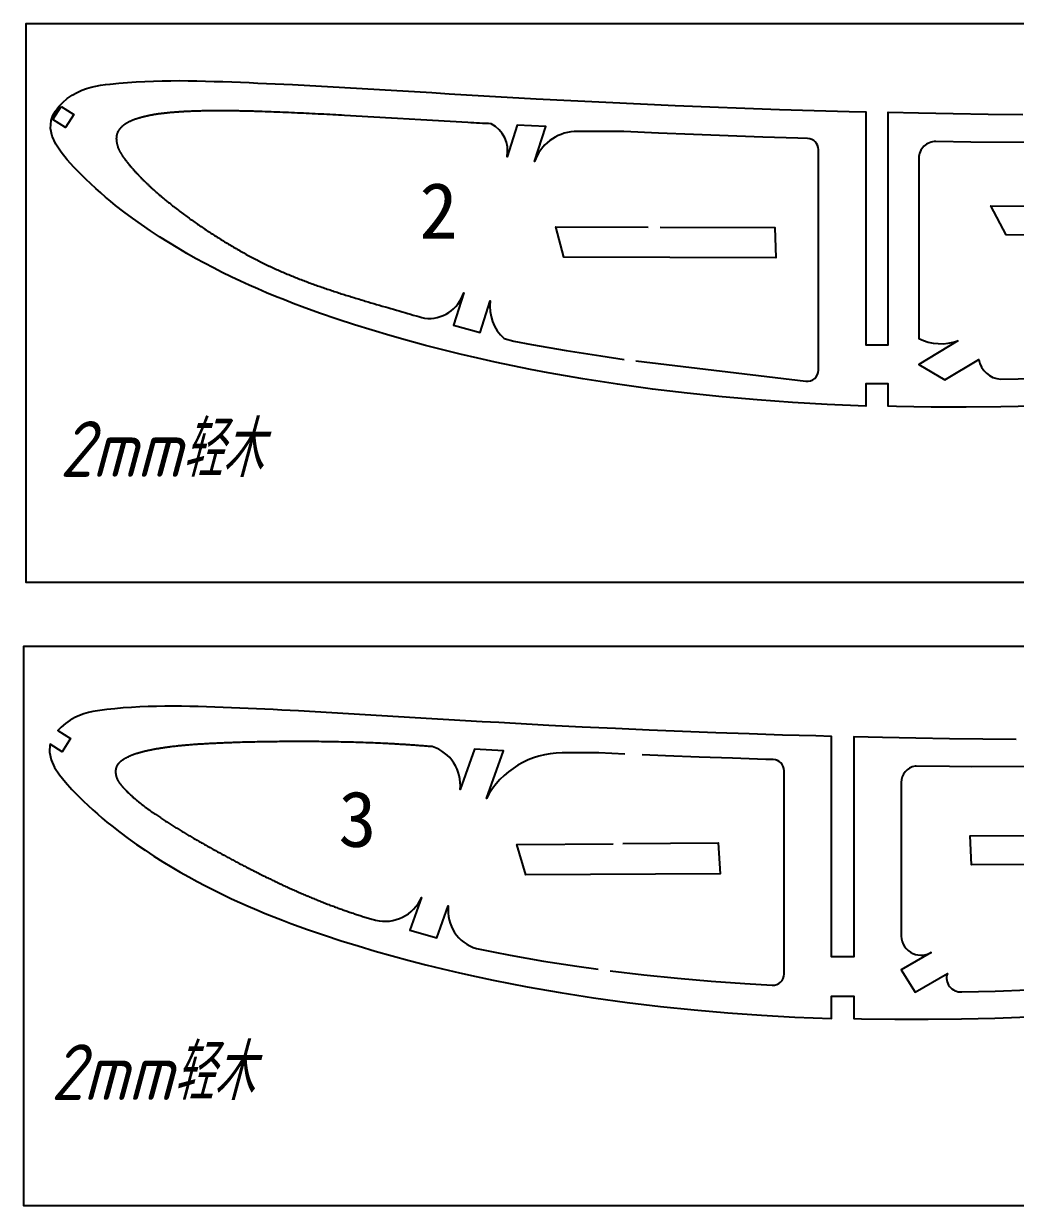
# Model space of a CAD drawing. Header units: millimetres. Extents: x 100 to 1723, y 75 to 1130.
# Drawn here: x 100.7 to 278.3, y 555.8 to 767.3 of the extents above; entities that cross this region are included whole.
import ezdxf

# ---------------------------------------------------------------- set-up
doc = ezdxf.new("R2010")
doc.units = ezdxf.units.MM
doc.layers.add('2mm轻木', color=3, linetype='Continuous')
doc.styles.add('工程文字', font='gbeitc.shx', dxfattribs={"bigfont": 'gbcbig.shx'})
doc.styles.add('样式_4', font='txt', dxfattribs={"height": 10})

msp = doc.modelspace()

# ---------------------------------------------------------------- linework, layer by layer
for points in [[(1101.18, 667.29), (101.18, 667.29), (101.18, 767.29), (1101.18, 767.29)], [(1100.7, 555.8), (1100.7, 655.8), (100.7, 655.8), (100.7, 555.8)]]:
    msp.add_lwpolyline(points, close=True)
at = {"layer": '2mm轻木', "lineweight": 25}
for points in [[(281.87, 698.85), (275.64, 698.71), (269.42, 698.64), (263.2, 698.66), (256.98, 698.76), (255.48, 698.8), (255.48, 702.8), (251.48, 702.8), (251.48, 698.8), (244.55, 699.14), (238.33, 699.49), (232.05, 699.94), (225.77, 700.49), (219.51, 701.13), (213.26, 701.88), (207.02, 702.74), (200.8, 703.71), (194.6, 704.8), (191.44, 705.4), (188.28, 706.03), (185.14, 706.7), (182, 707.4), (178.87, 708.13), (175.75, 708.9), (172.63, 709.7), (169.44, 710.56), (166.26, 711.46), (163.1, 712.4), (159.95, 713.38), (156.81, 714.41), (153.69, 715.48), (150.58, 716.61), (148.98, 717.22), (147.38, 717.84), (145.79, 718.48), (144.2, 719.14), (142.63, 719.81), (141.06, 720.5), (139.5, 721.21), (137.88, 721.98), (136.27, 722.77), (134.67, 723.58), (133.08, 724.42), (131.5, 725.28), (129.93, 726.16), (128.37, 727.08), (126.69, 728.1), (125.03, 729.15), (123.39, 730.23), (121.78, 731.33), (120.2, 732.46), (118.65, 733.61), (117.16, 734.77), (116.27, 735.5), (115.38, 736.24), (114.51, 737), (113.63, 737.78), (112.75, 738.6), (111.85, 739.45), (110.93, 740.35), (109.7, 741.6), (108.5, 742.92), (107.41, 744.29), (106.49, 745.7), (105.84, 747.12), (105.52, 748.55), (105.62, 749.96), (105.92, 750.82), (106.38, 751.65), (106.98, 752.45), (107.7, 753.19), (108.51, 753.87), (109.38, 754.48), (110.3, 754.99), (111.12, 755.36), (111.95, 755.66), (112.79, 755.91), (113.64, 756.1), (114.49, 756.25), (115.35, 756.37), (116.21, 756.48), (117.75, 756.64), (119.3, 756.77), (120.84, 756.88), (122.4, 756.96), (123.95, 757.02), (125.51, 757.06), (127.06, 757.08), (128.62, 757.09), (130.18, 757.07), (131.73, 757.05), (133.29, 757.01), (134.84, 756.96), (136.39, 756.91), (137.95, 756.85), (139.5, 756.79), (141.06, 756.73), (142.62, 756.66), (144.17, 756.6), (145.73, 756.53), (147.29, 756.46), (148.84, 756.38), (151.96, 756.22), (155.08, 756.06), (158.19, 755.88), (161.31, 755.69), (164.42, 755.51), (167.53, 755.32), (170.65, 755.13), (173.76, 754.94), (176.88, 754.75), (179.99, 754.56), (183.11, 754.38), (186.22, 754.2), (189.34, 754.03), (192.46, 753.86), (198.68, 753.53), (204.91, 753.21), (211.13, 752.92), (217.36, 752.64), (223.58, 752.38), (229.81, 752.14), (236.04, 751.92), (242.26, 751.72), (248.48, 751.54), (251.48, 751.51), (251.48, 709.8), (255.48, 709.8), (255.48, 751.44), (260.92, 751.32), (267.14, 751.2), (273.36, 751.1), (279.59, 751.03)], [(278.37, 639.18), (272.4, 639.23), (266.43, 639.31), (260.46, 639.4), (254.49, 639.52), (249.34, 639.63), (249.34, 600.25), (245.34, 600.25), (245.34, 639.72), (242.55, 639.8), (236.58, 639.97), (230.6, 640.16), (224.62, 640.37), (218.64, 640.6), (212.67, 640.85), (206.69, 641.12), (200.72, 641.4), (194.74, 641.7), (188.76, 642.02), (185.77, 642.19), (182.78, 642.35), (179.79, 642.53), (176.8, 642.7), (173.81, 642.88), (170.82, 643.06), (167.83, 643.24), (164.84, 643.42), (161.85, 643.61), (158.86, 643.79), (155.87, 643.96), (152.88, 644.13), (149.89, 644.29), (146.9, 644.45), (145.4, 644.52), (143.91, 644.59), (142.42, 644.65), (140.92, 644.72), (139.43, 644.78), (137.93, 644.84), (136.44, 644.9), (134.95, 644.95), (133.45, 645), (131.96, 645.05), (130.47, 645.08), (128.98, 645.11), (127.48, 645.12), (125.99, 645.12), (124.49, 645.1), (123, 645.06), (121.51, 645), (120.02, 644.92), (118.53, 644.82), (117.05, 644.69), (115.57, 644.54), (114.75, 644.44), (113.92, 644.32), (113.11, 644.17), (112.29, 643.99), (111.48, 643.76), (110.68, 643.47), (109.89, 643.11), (109.02, 642.61), (108.18, 642.04), (107.41, 641.38), (106.84, 640.8), (109.12, 639.36), (107.62, 636.97), (105.43, 638.35), (105.41, 638.28), (105.31, 636.93), (105.62, 635.56), (106.24, 634.19), (107.12, 632.84), (108.17, 631.52), (109.33, 630.25), (110.51, 629.05), (111.39, 628.19), (112.25, 627.37), (113.1, 626.59), (113.94, 625.84), (114.78, 625.11), (115.62, 624.4), (116.48, 623.7), (117.92, 622.58), (119.4, 621.48), (120.91, 620.4), (122.46, 619.34), (124.04, 618.3), (125.63, 617.3), (127.25, 616.32), (128.75, 615.44), (130.25, 614.59), (131.77, 613.76), (133.29, 612.96), (134.83, 612.18), (136.37, 611.42), (137.93, 610.68), (139.43, 610), (140.93, 609.34), (142.44, 608.69), (143.96, 608.06), (145.49, 607.45), (147.02, 606.85), (148.56, 606.27), (151.55, 605.19), (154.54, 604.15), (157.56, 603.16), (160.58, 602.22), (163.62, 601.32), (166.67, 600.46), (169.73, 599.63), (172.72, 598.87), (175.72, 598.13), (178.73, 597.43), (181.74, 596.75), (184.76, 596.11), (187.79, 595.5), (190.82, 594.93), (196.77, 593.88), (202.74, 592.95), (208.73, 592.13), (214.73, 591.41), (220.75, 590.79), (226.77, 590.27), (232.8, 589.83), (238.77, 589.49), (245.34, 589.25), (245.34, 593.25), (249.34, 593.25), (249.34, 589.25), (250.7, 589.21), (256.67, 589.12), (262.65, 589.1), (268.62, 589.17), (274.59, 589.3), (280.55, 589.52)]]:
    msp.add_lwpolyline(points, dxfattribs=at)
msp.add_lwpolyline([(107.4, 752.47), (109.67, 751.04), (108.19, 748.68), (105.91, 750.11)], close=True, dxfattribs=at)
for points in [[(210.28, 706.96), (240.76, 703.3, 0.449587), (243, 705.29), (243, 744.75, 0.405864), (241.06, 746.75), (239.29, 746.8), (233.07, 747), (226.83, 747.21), (220.61, 747.45), (214.38, 747.71), (208.15, 747.99), (199.25, 747.98, 0.299898), (192.18, 742.6), (194.18, 748.87), (189.06, 749.12), (187.25, 743.44, 0.335672), (184.43, 749.36), (183.91, 749.39), (183.38, 749.41), (182.86, 749.44), (182.33, 749.47), (181.8, 749.5), (181.28, 749.52), (180.75, 749.55), (180.23, 749.58), (179.18, 749.64), (178.12, 749.7), (177.07, 749.76), (176.02, 749.82), (174.97, 749.88), (173.92, 749.94), (172.87, 750), (171.82, 750.06), (169.71, 750.19), (167.61, 750.31), (165.51, 750.44), (164.46, 750.5), (163.4, 750.56), (162.35, 750.62), (161.3, 750.68), (160.25, 750.74), (159.2, 750.8), (158.15, 750.86), (157.62, 750.89), (157.09, 750.92), (156.57, 750.95), (156.04, 750.98), (155.52, 751.01), (154.99, 751.03), (154.47, 751.06), (153.94, 751.09), (153.41, 751.11), (152.89, 751.14), (152.36, 751.17), (151.84, 751.19), (151.31, 751.22), (150.78, 751.24), (150.26, 751.27), (149.73, 751.29), (149.21, 751.32), (148.68, 751.34), (148.15, 751.36), (147.63, 751.39), (147.1, 751.41), (146.57, 751.43), (146.05, 751.45), (145.52, 751.47), (145, 751.49), (144.47, 751.51), (143.94, 751.53), (143.42, 751.55), (142.89, 751.57), (142.63, 751.58), (142.36, 751.58), (142.1, 751.59), (141.84, 751.6), (141.57, 751.61), (141.31, 751.61), (141.05, 751.62), (140.78, 751.63), (140.52, 751.63), (140.26, 751.64), (139.99, 751.64), (139.73, 751.65), (139.47, 751.65), (139.2, 751.66), (138.94, 751.66), (138.68, 751.67), (138.42, 751.67), (138.15, 751.68), (137.89, 751.68), (137.63, 751.68), (137.36, 751.68), (137.1, 751.69), (136.84, 751.69), (136.57, 751.69), (136.31, 751.69), (136.05, 751.69), (135.78, 751.69), (135.52, 751.69), (135.26, 751.69), (134.99, 751.69), (134.73, 751.69), (134.46, 751.68), (134.2, 751.68), (133.94, 751.68), (133.67, 751.68), (133.41, 751.67), (133.15, 751.67), (132.88, 751.66), (132.62, 751.66), (132.36, 751.65), (132.09, 751.64), (131.83, 751.64), (131.57, 751.63), (131.3, 751.62), (131.04, 751.61), (130.78, 751.6), (130.52, 751.59), (130.25, 751.58), (129.99, 751.57), (129.73, 751.55), (129.46, 751.54), (129.33, 751.53), (129.2, 751.52), (129.07, 751.52), (128.94, 751.51), (128.81, 751.5), (128.67, 751.49), (128.54, 751.48), (128.41, 751.47), (128.28, 751.46), (128.15, 751.45), (128.02, 751.44), (127.89, 751.43), (127.76, 751.42), (127.62, 751.41), (127.49, 751.4), (127.36, 751.39), (127.23, 751.38), (127.1, 751.37), (126.97, 751.36), (126.84, 751.34), (126.71, 751.33), (126.57, 751.32), (126.44, 751.3), (126.31, 751.29), (126.18, 751.28), (126.05, 751.26), (125.92, 751.25), (125.79, 751.23), (125.66, 751.22), (125.53, 751.2), (125.4, 751.19), (125.27, 751.17), (125.14, 751.15), (125.01, 751.13), (124.87, 751.12), (124.74, 751.1), (124.61, 751.08), (124.48, 751.06), (124.35, 751.04), (124.22, 751.02), (124.09, 751), (123.96, 750.97), (123.83, 750.95), (123.7, 750.93), (123.57, 750.9), (123.45, 750.88), (123.32, 750.85), (123.19, 750.83), (123.06, 750.8), (122.93, 750.78), (122.8, 750.75), (122.67, 750.72), (122.54, 750.69), (122.41, 750.66), (122.28, 750.63), (122.16, 750.6), (122.03, 750.57), (121.9, 750.53), (121.77, 750.5), (121.64, 750.46), (121.52, 750.43), (121.39, 750.39), (121.33, 750.37), (121.26, 750.35), (121.2, 750.34), (121.14, 750.32), (121.07, 750.3), (121.01, 750.28), (120.95, 750.26), (120.88, 750.24), (120.82, 750.22), (120.76, 750.19), (120.69, 750.17), (120.63, 750.15), (120.57, 750.13), (120.51, 750.11), (120.44, 750.08), (120.38, 750.06), (120.32, 750.04), (120.26, 750.01), (120.2, 749.99), (120.13, 749.96), (120.07, 749.94), (120.01, 749.91), (119.95, 749.89), (119.89, 749.86), (119.83, 749.83), (119.77, 749.8), (119.71, 749.78), (119.65, 749.75), (119.59, 749.72), (119.53, 749.69), (119.48, 749.66), (119.42, 749.63), (119.36, 749.6), (119.3, 749.56), (119.24, 749.53), (119.19, 749.5), (119.13, 749.46), (119.07, 749.43), (119.02, 749.39), (118.96, 749.36), (118.91, 749.32), (118.85, 749.28), (118.8, 749.25), (118.74, 749.21), (118.69, 749.17), (118.64, 749.13), (118.58, 749.09), (118.53, 749.05), (118.48, 749), (118.45, 748.98), (118.43, 748.96), (118.4, 748.94), (118.38, 748.92), (118.35, 748.89), (118.33, 748.87), (118.3, 748.85), (118.28, 748.83), (118.25, 748.8), (118.23, 748.78), (118.2, 748.76), (118.18, 748.73), (118.15, 748.71), (118.13, 748.69), (118.11, 748.66), (118.08, 748.64), (118.06, 748.61), (118.04, 748.59), (118.02, 748.56), (117.99, 748.54), (117.97, 748.51), (117.95, 748.49), (117.93, 748.46), (117.91, 748.44), (117.88, 748.41), (117.86, 748.38), (117.84, 748.36), (117.82, 748.33), (117.8, 748.31), (117.78, 748.28), (117.76, 748.25), (117.75, 748.22), (117.73, 748.2), (117.71, 748.17), (117.69, 748.14), (117.67, 748.11), (117.66, 748.09), (117.64, 748.06), (117.62, 748.03), (117.61, 748), (117.59, 747.97), (117.58, 747.94), (117.56, 747.91), (117.55, 747.88), (117.53, 747.86), (117.52, 747.83), (117.5, 747.8), (117.49, 747.77), (117.48, 747.74), (117.47, 747.71), (117.46, 747.67), (117.44, 747.64), (117.43, 747.61), (117.42, 747.58), (117.41, 747.55), (117.4, 747.52), (117.4, 747.49), (117.39, 747.46), (117.38, 747.42), (117.37, 747.39), (117.36, 747.36), (117.36, 747.33), (117.35, 747.3), (117.34, 747.26), (117.34, 747.23), (117.33, 747.2), (117.33, 747.17), (117.32, 747.13), (117.32, 747.1), (117.31, 747.07), (117.31, 747.04), (117.31, 747), (117.3, 746.97), (117.3, 746.94), (117.3, 746.9), (117.3, 746.87), (117.3, 746.84), (117.3, 746.8), (117.29, 746.77), (117.29, 746.74), (117.29, 746.7), (117.29, 746.67), (117.29, 746.63), (117.3, 746.6), (117.3, 746.57), (117.3, 746.53), (117.3, 746.5), (117.3, 746.47), (117.3, 746.43), (117.31, 746.4), (117.31, 746.36), (117.31, 746.33), (117.32, 746.3), (117.32, 746.26), (117.32, 746.23), (117.33, 746.2), (117.33, 746.16), (117.34, 746.13), (117.34, 746.09), (117.35, 746.06), (117.36, 746.03), (117.36, 745.99), (117.37, 745.96), (117.37, 745.93), (117.38, 745.89), (117.39, 745.86), (117.39, 745.83), (117.4, 745.79), (117.41, 745.76), (117.42, 745.73), (117.43, 745.7), (117.43, 745.66), (117.44, 745.63), (117.45, 745.6), (117.46, 745.57), (117.47, 745.53), (117.48, 745.5), (117.49, 745.47), (117.51, 745.41), (117.53, 745.34), (117.55, 745.28), (117.57, 745.22), (117.59, 745.15), (117.62, 745.09), (117.64, 745.03), (117.67, 744.97), (117.69, 744.91), (117.72, 744.85), (117.74, 744.79), (117.77, 744.73), (117.8, 744.67), (117.83, 744.61), (117.86, 744.55), (117.89, 744.49), (117.92, 744.43), (117.95, 744.37), (117.98, 744.31), (118.01, 744.26), (118.04, 744.2), (118.08, 744.14), (118.11, 744.08), (118.14, 744.03), (118.18, 743.97), (118.21, 743.91), (118.25, 743.86), (118.28, 743.8), (118.32, 743.75), (118.36, 743.69), (118.39, 743.64), (118.43, 743.58), (118.47, 743.53), (118.5, 743.47), (118.54, 743.42), (118.58, 743.36), (118.62, 743.31), (118.66, 743.26), (118.7, 743.2), (118.74, 743.15), (118.78, 743.1), (118.81, 743.04), (118.89, 742.94), (118.97, 742.83), (119.06, 742.72), (119.14, 742.62), (119.22, 742.52), (119.3, 742.41), (119.38, 742.31), (119.47, 742.21), (119.55, 742.1), (119.63, 742), (119.72, 741.9), (119.8, 741.8), (119.89, 741.7), (119.97, 741.6), (120.06, 741.5), (120.15, 741.4), (120.23, 741.3), (120.32, 741.2), (120.41, 741.1), (120.49, 741), (120.58, 740.9), (120.67, 740.81), (120.76, 740.71), (120.85, 740.61), (120.94, 740.52), (121.03, 740.42), (121.12, 740.32), (121.21, 740.23), (121.3, 740.13), (121.39, 740.04), (121.48, 739.94), (121.57, 739.85), (121.67, 739.76), (121.76, 739.66), (121.85, 739.57), (121.94, 739.48), (122.04, 739.38), (122.13, 739.29), (122.22, 739.2), (122.32, 739.11), (122.41, 739.01), (122.51, 738.92), (122.6, 738.83), (122.7, 738.74), (122.79, 738.65), (122.89, 738.56), (122.98, 738.47), (123.08, 738.38), (123.18, 738.29), (123.27, 738.2), (123.37, 738.11), (123.46, 738.02), (123.56, 737.93), (123.66, 737.84), (123.76, 737.75), (123.85, 737.67), (123.95, 737.58), (124.05, 737.49), (124.15, 737.4), (124.25, 737.32), (124.34, 737.23), (124.44, 737.14), (124.54, 737.05), (124.64, 736.97), (124.74, 736.88), (124.84, 736.79), (124.94, 736.71), (125.04, 736.62), (125.14, 736.54), (125.24, 736.45), (125.34, 736.37), (125.44, 736.28), (125.54, 736.2), (125.64, 736.11), (125.74, 736.03), (125.85, 735.94), (125.95, 735.86), (126.05, 735.77), (126.15, 735.69), (126.25, 735.61), (126.35, 735.52), (126.46, 735.44), (126.56, 735.36), (126.66, 735.28), (126.76, 735.19), (126.97, 735.03), (127.18, 734.86), (127.38, 734.7), (127.59, 734.54), (127.8, 734.38), (128.01, 734.21), (128.22, 734.05), (128.42, 733.89), (128.63, 733.73), (128.84, 733.57), (129.05, 733.42), (129.27, 733.26), (129.48, 733.1), (129.69, 732.94), (129.9, 732.79), (130.11, 732.63), (130.33, 732.48), (130.54, 732.32), (130.76, 732.17), (130.97, 732.02), (131.18, 731.87), (131.4, 731.71), (131.62, 731.56), (131.83, 731.41), (132.05, 731.26), (132.27, 731.11), (132.48, 730.97), (132.7, 730.82), (132.92, 730.67), (133.14, 730.52), (133.36, 730.38), (133.58, 730.23), (133.8, 730.09), (134.02, 729.94), (134.24, 729.8), (134.46, 729.65), (134.68, 729.51), (134.9, 729.37), (135.12, 729.23), (135.35, 729.09), (135.57, 728.95), (135.79, 728.81), (136.02, 728.67), (136.24, 728.53), (136.46, 728.39), (136.69, 728.25), (136.91, 728.11), (137.14, 727.98), (137.36, 727.84), (137.59, 727.71), (137.82, 727.57), (138.04, 727.44), (138.27, 727.3), (138.5, 727.17), (138.73, 727.04), (138.96, 726.91), (139.18, 726.78), (139.41, 726.65), (139.64, 726.52), (139.87, 726.39), (140.1, 726.26), (140.33, 726.13), (140.56, 726), (140.8, 725.88), (141.03, 725.75), (141.26, 725.63), (141.49, 725.51), (141.72, 725.38), (141.96, 725.26), (142.19, 725.14), (142.43, 725.02), (142.66, 724.9), (142.78, 724.84), (142.9, 724.78), (143.01, 724.72), (143.13, 724.66), (143.25, 724.6), (143.37, 724.54), (143.48, 724.49), (143.6, 724.43), (143.72, 724.37), (143.84, 724.31), (143.96, 724.25), (144.08, 724.2), (144.19, 724.14), (144.31, 724.08), (144.43, 724.03), (144.55, 723.97), (144.67, 723.91), (144.79, 723.86), (144.91, 723.8), (145.03, 723.75), (145.15, 723.69), (145.26, 723.63), (145.38, 723.58), (145.5, 723.53), (145.74, 723.42), (145.98, 723.31), (146.22, 723.2), (146.46, 723.09), (146.7, 722.99), (146.95, 722.88), (147.19, 722.78), (147.43, 722.68), (147.67, 722.57), (147.91, 722.47), (148.16, 722.37), (148.4, 722.27), (148.64, 722.17), (148.89, 722.07), (149.13, 721.97), (149.38, 721.87), (149.62, 721.78), (149.87, 721.68), (150.11, 721.58), (150.36, 721.49), (150.6, 721.39), (150.85, 721.3), (151.1, 721.21), (151.34, 721.11), (151.59, 721.02), (151.84, 720.93), (152.08, 720.84), (152.33, 720.75), (152.58, 720.66), (152.83, 720.57), (153.07, 720.48), (153.32, 720.39), (153.57, 720.3), (153.82, 720.22), (154.07, 720.13), (154.32, 720.04), (154.57, 719.96), (154.82, 719.87), (155.07, 719.79), (155.32, 719.7), (155.57, 719.62), (155.82, 719.54), (156.07, 719.45), (156.32, 719.37), (156.57, 719.29), (156.82, 719.21), (157.07, 719.12), (157.32, 719.04), (157.58, 718.96), (157.83, 718.88), (158.08, 718.8), (158.33, 718.72), (158.58, 718.64), (158.84, 718.57), (159.09, 718.49), (159.34, 718.41), (159.59, 718.33), (159.84, 718.25), (160.1, 718.18), (160.35, 718.1), (160.6, 718.02), (160.86, 717.95), (161.11, 717.87), (161.36, 717.79), (161.61, 717.72), (161.87, 717.64), (162.37, 717.49), (162.88, 717.34), (163.39, 717.19), (163.89, 717.04), (164.4, 716.9), (164.9, 716.75), (165.41, 716.6), (165.92, 716.46), (166.42, 716.31), (166.93, 716.16), (167.44, 716.02), (167.94, 715.87), (168.45, 715.73), (168.95, 715.58), (169.46, 715.43), (169.96, 715.29), (170.46, 715.14), (170.97, 714.99), (171.47, 714.85), (171.97, 714.7), (172.48, 714.55, 0.356938), (179.49, 719.11), (177.65, 713.35), (182.43, 712.03), (184.23, 717.65, 0.243404), (186.72, 710.92), (188.46, 710.47), (191.62, 709.87), (197.82, 708.78), (204.04, 707.81), (208.24, 707.2)], [(318.14, 745.88), (270.25, 746.08), (264.04, 746.19, 0.419771), (260.98, 743.19), (260.98, 710.93, 0.200851), (267.96, 710.51), (260.99, 706.29), (265.64, 703.53), (271.69, 707.17, 0.342354), (275.64, 703.64), (281.87, 703.78)], [(208.35, 636.56), (203.69, 636.77), (197.09, 636.77, 0.2782), (183.55, 628.6), (186.6, 637.17), (181.42, 637.46), (178.84, 630.22, 0.36329), (173.83, 637.89), (173.61, 637.91), (173.39, 637.92), (173.17, 637.94), (172.95, 637.96), (172.73, 637.98), (172.51, 638), (172.29, 638.01), (172.07, 638.03), (171.85, 638.05), (171.63, 638.06), (171.41, 638.08), (171.19, 638.1), (170.97, 638.11), (170.75, 638.13), (170.53, 638.14), (170.31, 638.16), (170.09, 638.18), (169.87, 638.19), (169.65, 638.21), (169.43, 638.22), (169.21, 638.23), (168.99, 638.25), (168.77, 638.26), (168.55, 638.28), (168.33, 638.29), (168.11, 638.3), (167.89, 638.32), (167.67, 638.33), (167.45, 638.34), (167.23, 638.35), (167.01, 638.37), (166.79, 638.38), (166.57, 638.39), (166.35, 638.4), (166.13, 638.41), (165.91, 638.43), (165.69, 638.44), (165.47, 638.45), (165.25, 638.46), (165.03, 638.47), (164.59, 638.49), (164.15, 638.51), (163.71, 638.53), (163.27, 638.55), (162.83, 638.56), (162.38, 638.58), (161.94, 638.6), (161.5, 638.61), (161.06, 638.63), (160.62, 638.64), (160.18, 638.66), (159.74, 638.67), (159.3, 638.68), (158.86, 638.69), (158.42, 638.7), (157.98, 638.72), (157.54, 638.72), (157.09, 638.73), (156.65, 638.74), (156.21, 638.75), (155.77, 638.76), (155.33, 638.76), (154.89, 638.77), (154.45, 638.78), (154.01, 638.78), (153.57, 638.79), (153.13, 638.79), (152.69, 638.79), (152.24, 638.8), (151.8, 638.8), (151.36, 638.8), (150.92, 638.8), (150.48, 638.8), (150.04, 638.8), (149.6, 638.8), (149.16, 638.8), (148.72, 638.8), (148.28, 638.8), (147.83, 638.8), (147.39, 638.8), (146.95, 638.79), (146.51, 638.79), (146.07, 638.78), (145.63, 638.78), (145.19, 638.77), (144.75, 638.77), (144.31, 638.76), (143.87, 638.75), (143.42, 638.75), (142.98, 638.74), (142.54, 638.73), (142.1, 638.72), (141.66, 638.71), (141.22, 638.7), (140.78, 638.69), (140.34, 638.68), (139.9, 638.67), (139.46, 638.65), (139.02, 638.64), (138.57, 638.63), (138.13, 638.61), (137.91, 638.6), (137.69, 638.6), (137.47, 638.59), (137.25, 638.58), (137.03, 638.57), (136.81, 638.56), (136.59, 638.55), (136.37, 638.54), (136.15, 638.53), (135.93, 638.53), (135.71, 638.52), (135.49, 638.51), (135.27, 638.5), (135.05, 638.48), (134.83, 638.47), (134.61, 638.46), (134.39, 638.45), (134.17, 638.44), (133.95, 638.43), (133.73, 638.42), (133.51, 638.4), (133.29, 638.39), (133.07, 638.38), (132.85, 638.36), (132.63, 638.35), (132.41, 638.34), (132.19, 638.32), (131.97, 638.31), (131.75, 638.29), (131.53, 638.28), (131.31, 638.26), (131.09, 638.25), (130.87, 638.23), (130.65, 638.21), (130.43, 638.19), (130.21, 638.18), (129.99, 638.16), (129.77, 638.14), (129.55, 638.12), (129.33, 638.1), (129.11, 638.08), (128.89, 638.06), (128.67, 638.03), (128.45, 638.01), (128.23, 637.99), (128.01, 637.96), (127.8, 637.94), (127.58, 637.91), (127.36, 637.89), (127.14, 637.86), (127.03, 637.85), (126.92, 637.84), (126.81, 637.82), (126.7, 637.81), (126.59, 637.79), (126.48, 637.78), (126.37, 637.76), (126.26, 637.75), (126.15, 637.73), (126.04, 637.72), (125.93, 637.7), (125.82, 637.69), (125.71, 637.67), (125.6, 637.65), (125.49, 637.64), (125.38, 637.62), (125.28, 637.6), (125.17, 637.59), (125.06, 637.57), (124.95, 637.55), (124.84, 637.53), (124.73, 637.51), (124.62, 637.5), (124.51, 637.48), (124.4, 637.46), (124.3, 637.44), (124.19, 637.42), (124.08, 637.4), (123.97, 637.38), (123.86, 637.36), (123.75, 637.34), (123.64, 637.31), (123.54, 637.29), (123.43, 637.27), (123.32, 637.25), (123.21, 637.23), (123.11, 637.2), (123, 637.18), (122.89, 637.16), (122.78, 637.13), (122.68, 637.11), (122.57, 637.08), (122.46, 637.06), (122.35, 637.03), (122.25, 637), (122.14, 636.98), (122.03, 636.95), (121.93, 636.92), (121.82, 636.9), (121.72, 636.87), (121.61, 636.84), (121.5, 636.81), (121.4, 636.78), (121.29, 636.75), (121.19, 636.72), (121.08, 636.69), (120.98, 636.66), (120.93, 636.64), (120.87, 636.63), (120.82, 636.61), (120.77, 636.59), (120.72, 636.58), (120.66, 636.56), (120.61, 636.54), (120.56, 636.52), (120.51, 636.51), (120.46, 636.49), (120.4, 636.47), (120.35, 636.45), (120.3, 636.43), (120.25, 636.41), (120.2, 636.39), (120.15, 636.37), (120.1, 636.35), (120.04, 636.33), (119.99, 636.31), (119.94, 636.29), (119.89, 636.27), (119.84, 636.25), (119.79, 636.23), (119.74, 636.21), (119.69, 636.18), (119.64, 636.16), (119.59, 636.14), (119.54, 636.12), (119.49, 636.09), (119.44, 636.07), (119.39, 636.04), (119.33, 636.02), (119.28, 635.99), (119.24, 635.97), (119.19, 635.94), (119.14, 635.92), (119.09, 635.89), (119.04, 635.86), (118.99, 635.84), (118.94, 635.81), (118.89, 635.78), (118.84, 635.75), (118.79, 635.73), (118.74, 635.7), (118.69, 635.67), (118.64, 635.64), (118.6, 635.61), (118.55, 635.58), (118.5, 635.54), (118.45, 635.51), (118.4, 635.48), (118.36, 635.45), (118.31, 635.41), (118.26, 635.38), (118.22, 635.35), (118.17, 635.31), (118.15, 635.29), (118.13, 635.28), (118.1, 635.26), (118.08, 635.24), (118.06, 635.22), (118.04, 635.21), (118.02, 635.19), (118, 635.17), (117.97, 635.15), (117.95, 635.13), (117.93, 635.11), (117.91, 635.09), (117.89, 635.07), (117.87, 635.06), (117.85, 635.04), (117.83, 635.02), (117.81, 635), (117.79, 634.98), (117.77, 634.96), (117.75, 634.94), (117.73, 634.92), (117.71, 634.9), (117.7, 634.88), (117.68, 634.85), (117.66, 634.83), (117.64, 634.81), (117.63, 634.79), (117.61, 634.77), (117.59, 634.75), (117.57, 634.73), (117.56, 634.7), (117.54, 634.68), (117.53, 634.66), (117.51, 634.64), (117.5, 634.62), (117.48, 634.59), (117.47, 634.57), (117.45, 634.55), (117.44, 634.52), (117.42, 634.5), (117.41, 634.48), (117.4, 634.45), (117.39, 634.43), (117.37, 634.4), (117.36, 634.38), (117.35, 634.36), (117.34, 634.33), (117.33, 634.31), (117.32, 634.28), (117.31, 634.26), (117.3, 634.23), (117.29, 634.2), (117.28, 634.18), (117.27, 634.15), (117.26, 634.13), (117.25, 634.1), (117.24, 634.07), (117.24, 634.05), (117.23, 634.02), (117.22, 633.99), (117.22, 633.97), (117.21, 633.94), (117.21, 633.91), (117.2, 633.89), (117.19, 633.86), (117.19, 633.83), (117.19, 633.8), (117.18, 633.78), (117.18, 633.75), (117.17, 633.72), (117.17, 633.69), (117.17, 633.67), (117.17, 633.64), (117.16, 633.61), (117.16, 633.58), (117.16, 633.55), (117.16, 633.53), (117.16, 633.5), (117.16, 633.47), (117.16, 633.44), (117.16, 633.41), (117.16, 633.38), (117.16, 633.36), (117.16, 633.33), (117.16, 633.3), (117.16, 633.27), (117.16, 633.24), (117.16, 633.21), (117.16, 633.18), (117.17, 633.16), (117.17, 633.13), (117.17, 633.1), (117.18, 633.07), (117.18, 633.04), (117.18, 633.01), (117.19, 632.98), (117.19, 632.96), (117.2, 632.93), (117.2, 632.9), (117.21, 632.87), (117.21, 632.84), (117.22, 632.82), (117.22, 632.79), (117.23, 632.76), (117.23, 632.73), (117.24, 632.7), (117.25, 632.68), (117.26, 632.65), (117.26, 632.62), (117.27, 632.59), (117.28, 632.57), (117.29, 632.54), (117.29, 632.51), (117.3, 632.48), (117.31, 632.46), (117.32, 632.43), (117.33, 632.4), (117.34, 632.38), (117.35, 632.35), (117.36, 632.32), (117.37, 632.3), (117.38, 632.27), (117.39, 632.25), (117.4, 632.22), (117.41, 632.2), (117.42, 632.17), (117.43, 632.14), (117.44, 632.12), (117.45, 632.09), (117.47, 632.07), (117.48, 632.04), (117.49, 632.02), (117.5, 631.99), (117.51, 631.97), (117.53, 631.94), (117.54, 631.92), (117.55, 631.9), (117.57, 631.87), (117.58, 631.85), (117.59, 631.82), (117.62, 631.77), (117.65, 631.73), (117.68, 631.68), (117.71, 631.63), (117.74, 631.59), (117.77, 631.54), (117.8, 631.49), (117.83, 631.45), (117.86, 631.4), (117.89, 631.36), (117.93, 631.31), (117.96, 631.27), (117.99, 631.22), (118.03, 631.18), (118.06, 631.14), (118.09, 631.09), (118.13, 631.05), (118.17, 631.01), (118.2, 630.96), (118.24, 630.92), (118.27, 630.88), (118.31, 630.84), (118.35, 630.8), (118.38, 630.75), (118.42, 630.71), (118.46, 630.67), (118.53, 630.59), (118.61, 630.51), (118.68, 630.42), (118.76, 630.34), (118.83, 630.26), (118.91, 630.18), (118.98, 630.1), (119.06, 630.02), (119.14, 629.94), (119.22, 629.87), (119.3, 629.79), (119.37, 629.71), (119.45, 629.63), (119.53, 629.56), (119.61, 629.48), (119.69, 629.41), (119.77, 629.33), (119.85, 629.26), (119.93, 629.18), (120.02, 629.11), (120.1, 629.03), (120.18, 628.96), (120.26, 628.89), (120.34, 628.81), (120.43, 628.74), (120.51, 628.67), (120.59, 628.6), (120.68, 628.53), (120.76, 628.45), (120.85, 628.38), (120.93, 628.31), (121.01, 628.24), (121.1, 628.17), (121.18, 628.1), (121.27, 628.03), (121.36, 627.96), (121.44, 627.89), (121.53, 627.83), (121.61, 627.76), (121.7, 627.69), (121.79, 627.62), (121.87, 627.55), (121.96, 627.49), (122.05, 627.42), (122.14, 627.35), (122.22, 627.29), (122.31, 627.22), (122.4, 627.15), (122.49, 627.09), (122.58, 627.02), (122.67, 626.96), (122.75, 626.89), (122.84, 626.82), (122.93, 626.76), (123.02, 626.69), (123.11, 626.63), (123.2, 626.57), (123.29, 626.5), (123.38, 626.44), (123.47, 626.37), (123.56, 626.31), (123.65, 626.25), (123.74, 626.18), (123.83, 626.12), (123.92, 626.06), (124.1, 625.93), (124.29, 625.81), (124.47, 625.68), (124.65, 625.56), (124.83, 625.43), (125.02, 625.31), (125.2, 625.19), (125.38, 625.06), (125.57, 624.94), (125.75, 624.82), (125.94, 624.7), (126.12, 624.58), (126.31, 624.46), (126.49, 624.34), (126.68, 624.22), (126.86, 624.1), (127.05, 623.98), (127.23, 623.86), (127.42, 623.75), (127.61, 623.63), (127.79, 623.51), (127.98, 623.39), (128.17, 623.28), (128.36, 623.16), (128.54, 623.05), (128.73, 622.93), (128.92, 622.82), (129.11, 622.7), (129.3, 622.59), (129.49, 622.47), (129.68, 622.36), (129.87, 622.25), (130.05, 622.13), (130.24, 622.02), (130.43, 621.91), (130.62, 621.8), (130.81, 621.69), (131, 621.58), (131.2, 621.46), (131.39, 621.35), (131.58, 621.24), (131.77, 621.13), (131.96, 621.02), (132.15, 620.91), (132.34, 620.8), (132.53, 620.69), (132.73, 620.59), (132.92, 620.48), (133.11, 620.37), (133.3, 620.26), (133.49, 620.15), (133.69, 620.04), (133.88, 619.94), (134.07, 619.83), (134.26, 619.72), (134.46, 619.61), (134.65, 619.51), (134.84, 619.4), (135.04, 619.29), (135.23, 619.19), (135.42, 619.08), (135.81, 618.87), (136.2, 618.66), (136.58, 618.45), (136.97, 618.24), (137.17, 618.13), (137.36, 618.03), (137.56, 617.92), (137.75, 617.82), (137.94, 617.72), (138.14, 617.61), (138.33, 617.51), (138.53, 617.41), (138.72, 617.3), (138.92, 617.2), (139.11, 617.1), (139.31, 616.99), (139.5, 616.89), (139.7, 616.79), (139.9, 616.69), (140.09, 616.58), (140.29, 616.48), (140.48, 616.38), (140.68, 616.28), (140.87, 616.18), (141.07, 616.08), (141.27, 615.98), (141.46, 615.88), (141.66, 615.78), (141.86, 615.68), (142.05, 615.58), (142.25, 615.48), (142.45, 615.38), (142.64, 615.28), (142.84, 615.18), (143.04, 615.08), (143.24, 614.98), (143.43, 614.89), (143.63, 614.79), (143.83, 614.69), (144.03, 614.59), (144.22, 614.5), (144.42, 614.4), (144.62, 614.3), (144.82, 614.21), (145.02, 614.11), (145.22, 614.01), (145.41, 613.92), (145.61, 613.82), (145.81, 613.73), (146.01, 613.63), (146.21, 613.54), (146.41, 613.45), (146.61, 613.35), (146.81, 613.26), (147.01, 613.17), (147.21, 613.07), (147.41, 612.98), (147.61, 612.89), (147.81, 612.8), (148.01, 612.7), (148.21, 612.61), (148.41, 612.52), (148.61, 612.43), (148.81, 612.34), (149.01, 612.25), (149.21, 612.16), (149.42, 612.07), (149.62, 611.98), (149.82, 611.89), (150.02, 611.8), (150.22, 611.72), (150.42, 611.63), (150.63, 611.54), (150.83, 611.45), (151.03, 611.37), (151.23, 611.28), (151.44, 611.19), (151.64, 611.11), (151.84, 611.02), (152.05, 610.94), (152.25, 610.85), (152.45, 610.77), (152.66, 610.69), (152.86, 610.6), (153.07, 610.52), (153.27, 610.44), (153.47, 610.35), (153.68, 610.27), (153.88, 610.19), (154.09, 610.11), (154.29, 610.03), (154.5, 609.95), (154.7, 609.87), (154.91, 609.79), (155.12, 609.71), (155.32, 609.63), (155.53, 609.55), (155.73, 609.47), (155.94, 609.39), (156.15, 609.32), (156.35, 609.24), (156.56, 609.16), (156.77, 609.09), (156.98, 609.01), (157.18, 608.94), (157.39, 608.86), (157.6, 608.79), (157.81, 608.71), (158.01, 608.64), (158.22, 608.57), (158.43, 608.49), (158.64, 608.42), (158.85, 608.35), (159.06, 608.28), (159.27, 608.21), (159.48, 608.14), (159.69, 608.07), (159.9, 608), (160.11, 607.93), (160.32, 607.86), (160.53, 607.79), (160.74, 607.73), (160.95, 607.66), (161.16, 607.59), (161.37, 607.52), (161.58, 607.46), (161.79, 607.39), (162, 607.33), (162.22, 607.26), (162.43, 607.2), (162.64, 607.14), (162.85, 607.07), (163.07, 607.01), (163.28, 606.95), (163.49, 606.89), (163.71, 606.83, 0.358963), (171.94, 610.87), (169.87, 605.06), (174.7, 603.69), (176.72, 609.38, 0.36181), (181.76, 601.76), (184.78, 601.15), (187.82, 600.58), (193.77, 599.53), (199.74, 598.6), (203.58, 598.07)], [(205.73, 597.78), (211.73, 597.06), (217.74, 596.44), (223.77, 595.92), (229.8, 595.48), (234.73, 595.2, 0.431039), (236.84, 597.2), (236.84, 633.58, 0.405815), (234.9, 635.58), (233.57, 635.62), (227.6, 635.81), (221.62, 636.02), (215.64, 636.25), (211.42, 636.43)], [(284.2, 634.32), (270.34, 634.27), (266.45, 634.32), (260.48, 634.41), (260.29, 634.42, 0.364153), (257.81, 631.46), (257.81, 604.46, 0.609544), (263.17, 601.05), (257.81, 597.92), (260.33, 593.98), (266.08, 597.3, 0.546484), (268.64, 594.02), (274.61, 594.16), (280.57, 594.37), (286.53, 594.66), (290.39, 594.89)]]:
    msp.add_lwpolyline(points, format="xyb", dxfattribs=at)
at = {"layer": '2mm轻木'}
for points in [[(306.59, 734.47), (351.04, 734.15), (353.5, 732.65), (353.45, 728.63), (276.6, 729.48), (273.84, 734.7), (304.56, 734.48)], [(214.65, 730.87), (235.18, 730.83), (235.37, 725.37), (197.44, 725.48), (196.01, 730.92), (212.52, 730.88)], [(305.56, 622.16), (343.16, 622.42), (347.5, 619.95), (345.81, 617.01), (270.4, 616.74), (270.15, 621.91), (303.56, 622.14)], [(207.97, 620.53), (225.03, 620.65), (225.42, 615.15), (190.64, 614.96), (188.99, 620.41), (206.22, 620.52)]]:
    msp.add_lwpolyline(points, dxfattribs=at)

# ---------------------------------------------------------------- texts
at = {"layer": '2mm轻木', "char_height": 10, "width": 33.7794, "attachment_point": 1, "style": '样式_4'}
for s, insert in [('\\pxt0,2,6;^I2', (151.59, 738.83)), ('\\pxt0,2,6;^I3', (137.06, 629.95))]:
    msp.add_mtext(s, dxfattribs=dict(at, insert=insert))
at = {"layer": '2mm轻木', "char_height": 10, "attachment_point": 1, "style": '工程文字'}
for insert in [(107.15, 696.17), (105.57, 584.64)]:
    msp.add_mtext_dynamic_manual_height_columns('2mm轻木', width=123.2202, gutter_width=12.5, heights=[23.9], dxfattribs=dict(at, insert=insert))

doc.saveas('drawing.dxf')
